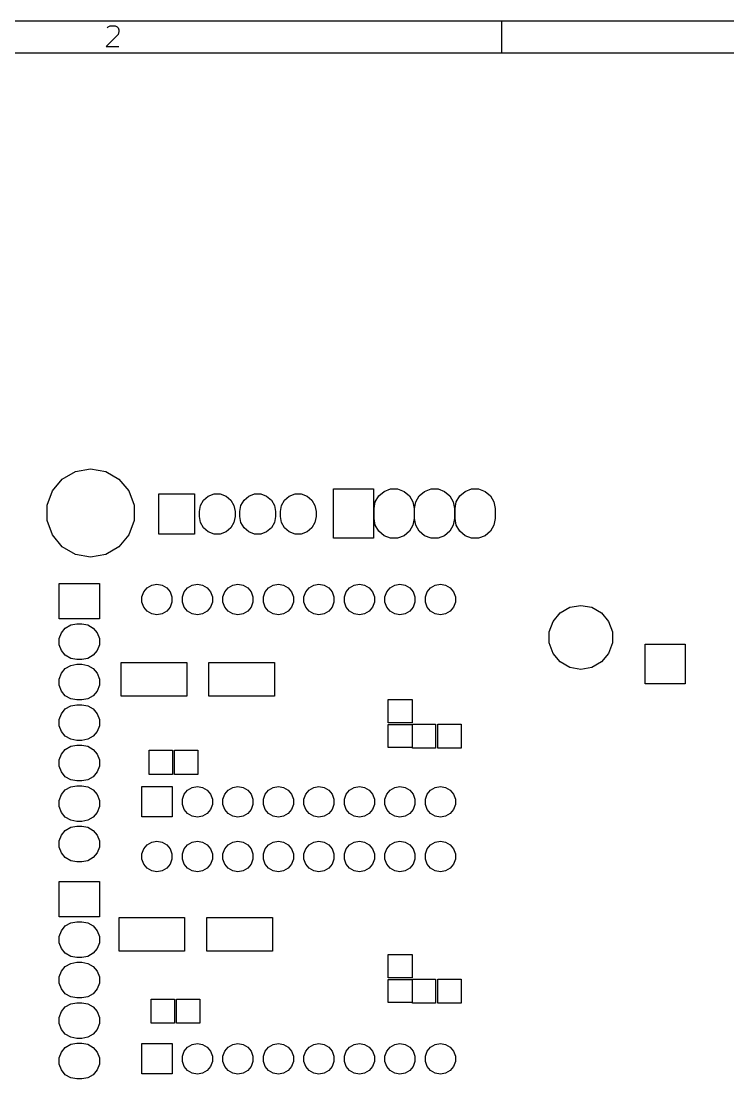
# Model space of a CAD drawing. Extents: x 10 to 287, y -200 to -10.
# Drawn here: x 79.9 to 124.2, y -76.4 to -10 of the extents above; entities that cross this region are included whole.
import ezdxf

# ---------------------------------------------------------------- set-up
doc = ezdxf.new("R2010")
doc.units = 0
doc.header["$MEASUREMENT"] = 0
doc.layers.add('BLACK', color=7, linetype='CONTINUOUS')

msp = doc.modelspace()

# ---------------------------------------------------------------- linework, layer by layer
at = {"layer": 'Black'}
for p, q in [((287.002, -10), (10, -10)), ((85.2476, -10.4119), (85.3095, -10.35)), ((85.3095, -10.35), (85.4333, -10.2881)), ((85.4333, -10.2881), (85.7429, -10.2881)), ((85.7429, -10.2881), (85.8667, -10.35)), ((85.8667, -10.35), (85.9286, -10.4119)), ((85.9286, -10.4119), (85.9905, -10.5357)), ((85.9905, -10.5357), (85.9905, -10.6595)), ((110, -12), (110, -10)), ((85.9286, -10.8452), (85.1857, -11.5881)), ((85.9905, -10.6595), (85.9286, -10.8452)), ((85.1857, -11.5881), (85.9905, -11.5881)), ((285.002, -12), (12, -12)), ((82.4338, -38.7453), (83.2654, -38.2651)), ((83.2654, -38.2651), (84.2112, -38.0984)), ((84.2112, -38.0984), (85.1569, -38.2651)), ((85.1569, -38.2651), (85.9886, -38.7453)), ((81.8165, -39.4809), (82.4338, -38.7453)), ((85.9886, -38.7453), (86.6059, -39.4809)), ((81.488, -40.3834), (81.8165, -39.4809)), ((86.6059, -39.4809), (86.9343, -40.3834)), ((88.4924, -42.2), (88.4924, -39.66)), ((88.4924, -39.66), (90.7276, -39.66)), ((90.7276, -39.66), (90.7276, -42.2)), ((91.2939, -40.0544), (91.5912, -39.8049)), ((91.5912, -39.8049), (91.9559, -39.6721)), ((91.9559, -39.6721), (92.3441, -39.6721)), ((92.3441, -39.6721), (92.7088, -39.8049)), ((92.7088, -39.8049), (93.0061, -40.0544)), ((93.8339, -40.0544), (94.1312, -39.8049)), ((94.1312, -39.8049), (94.4959, -39.6721)), ((94.4959, -39.6721), (94.8841, -39.6721)), ((94.8841, -39.6721), (95.2488, -39.8049)), ((95.2488, -39.8049), (95.5461, -40.0544)), ((96.3739, -40.0544), (96.6712, -39.8049)), ((96.6712, -39.8049), (97.0359, -39.6721)), ((97.0359, -39.6721), (97.4241, -39.6721)), ((97.4241, -39.6721), (97.7888, -39.8049)), ((97.7888, -39.8049), (98.0861, -40.0544)), ((99.446, -42.454), (99.446, -39.346)), ((99.446, -39.346), (101.954, -39.346)), ((101.954, -39.346), (101.954, -42.454)), ((102.062, -40.1652), (102.279, -39.788)), ((102.279, -39.788), (102.613, -39.5081)), ((102.613, -39.5081), (103.022, -39.3591)), ((103.022, -39.3591), (103.458, -39.3591)), ((103.458, -39.3591), (103.867, -39.5081)), ((103.867, -39.5081), (104.201, -39.788)), ((104.201, -39.788), (104.418, -40.1652)), ((104.602, -40.1652), (104.819, -39.788)), ((104.819, -39.788), (105.153, -39.5081)), ((105.153, -39.5081), (105.562, -39.3591)), ((105.562, -39.3591), (105.998, -39.3591)), ((105.998, -39.3591), (106.407, -39.5081)), ((106.407, -39.5081), (106.741, -39.788)), ((106.741, -39.788), (106.958, -40.1652)), ((107.142, -40.1652), (107.359, -39.788)), ((107.359, -39.788), (107.693, -39.5081)), ((107.693, -39.5081), (108.102, -39.3591)), ((108.102, -39.3591), (108.538, -39.3591)), ((108.538, -39.3591), (108.947, -39.5081)), ((108.947, -39.5081), (109.281, -39.788)), ((109.281, -39.788), (109.498, -40.1652)), ((81.488, -41.3437), (81.488, -40.3834)), ((86.9343, -40.3834), (86.9343, -41.3437)), ((91.0324, -40.7727), (91.0998, -40.3905)), ((91.0998, -40.3905), (91.2939, -40.0544)), ((93.0061, -40.0544), (93.2002, -40.3905)), ((93.2002, -40.3905), (93.2676, -40.7727)), ((93.5724, -40.7727), (93.6398, -40.3905)), ((93.6398, -40.3905), (93.8339, -40.0544)), ((95.5461, -40.0544), (95.7402, -40.3905)), ((95.7402, -40.3905), (95.8076, -40.7727)), ((96.1124, -40.7727), (96.1798, -40.3905)), ((96.1798, -40.3905), (96.3739, -40.0544)), ((98.0861, -40.0544), (98.2802, -40.3905)), ((98.2802, -40.3905), (98.3476, -40.7727)), ((101.986, -40.5941), (102.062, -40.1652)), ((104.418, -40.1652), (104.494, -40.5941)), ((104.526, -40.5941), (104.602, -40.1652)), ((106.958, -40.1652), (107.034, -40.5941)), ((107.066, -40.5941), (107.142, -40.1652)), ((109.498, -40.1652), (109.574, -40.5941)), ((91.0324, -41.0873), (91.0324, -40.7727)), ((91.0998, -41.4695), (91.0324, -41.0873)), ((93.2676, -41.0873), (93.2002, -41.4695)), ((93.2676, -40.7727), (93.2676, -41.0873)), ((93.5724, -41.0873), (93.5724, -40.7727)), ((93.6398, -41.4695), (93.5724, -41.0873)), ((95.8076, -41.0873), (95.7402, -41.4695)), ((95.8076, -40.7727), (95.8076, -41.0873)), ((96.1124, -41.0873), (96.1124, -40.7727)), ((96.1798, -41.4695), (96.1124, -41.0873)), ((98.3476, -41.0873), (98.2802, -41.4695)), ((98.3476, -40.7727), (98.3476, -41.0873)), ((101.986, -41.2059), (101.986, -40.5941)), ((104.494, -40.5941), (104.494, -41.2059)), ((104.526, -41.2059), (104.526, -40.5941)), ((107.034, -40.5941), (107.034, -41.2059)), ((107.066, -41.2059), (107.066, -40.5941)), ((109.574, -40.5941), (109.574, -41.2059)), ((81.8165, -42.2461), (81.488, -41.3437)), ((86.9343, -41.3437), (86.6059, -42.2461)), ((91.2939, -41.8056), (91.0998, -41.4695)), ((91.5912, -42.0551), (91.2939, -41.8056)), ((93.0061, -41.8056), (92.7088, -42.0551)), ((93.2002, -41.4695), (93.0061, -41.8056)), ((93.8339, -41.8056), (93.6398, -41.4695)), ((94.1312, -42.0551), (93.8339, -41.8056)), ((95.5461, -41.8056), (95.2488, -42.0551)), ((95.7402, -41.4695), (95.5461, -41.8056)), ((96.3739, -41.8056), (96.1798, -41.4695)), ((96.6712, -42.0551), (96.3739, -41.8056)), ((98.0861, -41.8056), (97.7888, -42.0551)), ((98.2802, -41.4695), (98.0861, -41.8056)), ((102.062, -41.6348), (101.986, -41.2059)), ((102.279, -42.012), (102.062, -41.6348)), ((104.418, -41.6348), (104.201, -42.012)), ((104.494, -41.2059), (104.418, -41.6348)), ((104.602, -41.6348), (104.526, -41.2059)), ((104.819, -42.012), (104.602, -41.6348)), ((106.958, -41.6348), (106.741, -42.012)), ((107.034, -41.2059), (106.958, -41.6348)), ((107.142, -41.6348), (107.066, -41.2059)), ((107.359, -42.012), (107.142, -41.6348)), ((109.498, -41.6348), (109.281, -42.012)), ((109.574, -41.2059), (109.498, -41.6348)), ((82.4338, -42.9817), (81.8165, -42.2461)), ((86.6059, -42.2461), (85.9886, -42.9817)), ((90.7276, -42.2), (88.4924, -42.2)), ((91.9559, -42.1879), (91.5912, -42.0551)), ((92.3441, -42.1879), (91.9559, -42.1879)), ((92.7088, -42.0551), (92.3441, -42.1879)), ((94.4959, -42.1879), (94.1312, -42.0551)), ((94.8841, -42.1879), (94.4959, -42.1879)), ((95.2488, -42.0551), (94.8841, -42.1879)), ((97.0359, -42.1879), (96.6712, -42.0551)), ((97.4241, -42.1879), (97.0359, -42.1879)), ((97.7888, -42.0551), (97.4241, -42.1879)), ((101.954, -42.454), (99.446, -42.454)), ((102.613, -42.2919), (102.279, -42.012)), ((103.022, -42.4409), (102.613, -42.2919)), ((103.458, -42.4409), (103.022, -42.4409)), ((103.867, -42.2919), (103.458, -42.4409)), ((104.201, -42.012), (103.867, -42.2919)), ((105.153, -42.2919), (104.819, -42.012)), ((105.562, -42.4409), (105.153, -42.2919)), ((105.998, -42.4409), (105.562, -42.4409)), ((106.407, -42.2919), (105.998, -42.4409)), ((106.741, -42.012), (106.407, -42.2919)), ((107.693, -42.2919), (107.359, -42.012)), ((108.102, -42.4409), (107.693, -42.2919)), ((108.538, -42.4409), (108.102, -42.4409)), ((108.947, -42.2919), (108.538, -42.4409)), ((109.281, -42.012), (108.947, -42.2919)), ((83.2654, -43.4619), (82.4338, -42.9817)), ((85.9886, -42.9817), (85.1569, -43.4619)), ((84.2112, -43.6287), (83.2654, -43.4619)), ((85.1569, -43.4619), (84.2112, -43.6287)), ((82.23, -47.5176), (82.23, -45.2824)), ((82.23, -45.2824), (84.77, -45.2824)), ((84.77, -45.2824), (84.77, -47.5176)), ((87.5386, -45.8134), (87.752, -45.5591)), ((87.752, -45.5591), (88.0396, -45.393)), ((88.0396, -45.393), (88.3666, -45.3354)), ((88.3666, -45.3354), (88.6936, -45.393)), ((88.6936, -45.393), (88.9812, -45.5591)), ((88.9812, -45.5591), (89.1946, -45.8134)), ((90.0786, -45.8134), (90.292, -45.5591)), ((90.292, -45.5591), (90.5796, -45.393)), ((90.5796, -45.393), (90.9066, -45.3354)), ((90.9066, -45.3354), (91.2336, -45.393)), ((91.2336, -45.393), (91.5212, -45.5591)), ((91.5212, -45.5591), (91.7346, -45.8134)), ((92.6186, -45.8134), (92.832, -45.5591)), ((92.832, -45.5591), (93.1196, -45.393)), ((93.1196, -45.393), (93.4466, -45.3354)), ((93.4466, -45.3354), (93.7736, -45.393)), ((93.7736, -45.393), (94.0612, -45.5591)), ((94.0612, -45.5591), (94.2746, -45.8134)), ((95.1586, -45.8134), (95.372, -45.5591)), ((95.372, -45.5591), (95.6596, -45.393)), ((95.6596, -45.393), (95.9866, -45.3354)), ((95.9866, -45.3354), (96.3136, -45.393)), ((96.3136, -45.393), (96.6012, -45.5591)), ((96.6012, -45.5591), (96.8146, -45.8134)), ((97.6986, -45.8134), (97.912, -45.5591)), ((97.912, -45.5591), (98.1996, -45.393)), ((98.1996, -45.393), (98.5266, -45.3354)), ((98.5266, -45.3354), (98.8536, -45.393)), ((98.8536, -45.393), (99.1412, -45.5591)), ((99.1412, -45.5591), (99.3546, -45.8134)), ((100.239, -45.8134), (100.452, -45.5591)), ((100.452, -45.5591), (100.74, -45.393)), ((100.74, -45.393), (101.067, -45.3354)), ((101.067, -45.3354), (101.394, -45.393)), ((101.394, -45.393), (101.681, -45.5591)), ((101.681, -45.5591), (101.895, -45.8134)), ((102.779, -45.8134), (102.992, -45.5591)), ((102.992, -45.5591), (103.28, -45.393)), ((103.28, -45.393), (103.607, -45.3354)), ((103.607, -45.3354), (103.934, -45.393)), ((103.934, -45.393), (104.221, -45.5591)), ((104.221, -45.5591), (104.435, -45.8134)), ((105.319, -45.8134), (105.532, -45.5591)), ((105.532, -45.5591), (105.82, -45.393)), ((105.82, -45.393), (106.147, -45.3354)), ((106.147, -45.3354), (106.474, -45.393)), ((106.474, -45.393), (106.761, -45.5591)), ((106.761, -45.5591), (106.975, -45.8134)), ((87.425, -46.1255), (87.5386, -45.8134)), ((87.425, -46.4575), (87.425, -46.1255)), ((87.5386, -46.7696), (87.425, -46.4575)), ((89.1946, -45.8134), (89.3082, -46.1255)), ((89.3082, -46.4575), (89.1946, -46.7696)), ((89.3082, -46.1255), (89.3082, -46.4575)), ((89.965, -46.1255), (90.0786, -45.8134)), ((89.965, -46.4575), (89.965, -46.1255)), ((90.0786, -46.7696), (89.965, -46.4575)), ((91.7346, -45.8134), (91.8482, -46.1255)), ((91.8482, -46.4575), (91.7346, -46.7696)), ((91.8482, -46.1255), (91.8482, -46.4575)), ((92.505, -46.1255), (92.6186, -45.8134)), ((92.505, -46.4575), (92.505, -46.1255)), ((92.6186, -46.7696), (92.505, -46.4575)), ((94.2746, -45.8134), (94.3882, -46.1255)), ((94.3882, -46.4575), (94.2746, -46.7696)), ((94.3882, -46.1255), (94.3882, -46.4575)), ((95.045, -46.1255), (95.1586, -45.8134)), ((95.045, -46.4575), (95.045, -46.1255)), ((95.1586, -46.7696), (95.045, -46.4575)), ((96.8146, -45.8134), (96.9282, -46.1255)), ((96.9282, -46.4575), (96.8146, -46.7696)), ((96.9282, -46.1255), (96.9282, -46.4575)), ((97.585, -46.1255), (97.6986, -45.8134)), ((97.585, -46.4575), (97.585, -46.1255)), ((97.6986, -46.7696), (97.585, -46.4575)), ((99.3546, -45.8134), (99.4682, -46.1255)), ((99.4682, -46.4575), (99.3546, -46.7696)), ((99.4682, -46.1255), (99.4682, -46.4575)), ((100.125, -46.1255), (100.239, -45.8134)), ((100.125, -46.4575), (100.125, -46.1255)), ((100.239, -46.7696), (100.125, -46.4575)), ((101.895, -45.8134), (102.008, -46.1255)), ((102.008, -46.4575), (101.895, -46.7696)), ((102.008, -46.1255), (102.008, -46.4575)), ((102.665, -46.1255), (102.779, -45.8134)), ((102.665, -46.4575), (102.665, -46.1255)), ((102.779, -46.7696), (102.665, -46.4575)), ((104.435, -45.8134), (104.548, -46.1255)), ((104.548, -46.4575), (104.435, -46.7696)), ((104.548, -46.1255), (104.548, -46.4575)), ((105.205, -46.1255), (105.319, -45.8134)), ((105.205, -46.4575), (105.205, -46.1255)), ((105.319, -46.7696), (105.205, -46.4575)), ((106.975, -45.8134), (107.088, -46.1255)), ((107.088, -46.4575), (106.975, -46.7696)), ((107.088, -46.1255), (107.088, -46.4575)), ((87.752, -47.0239), (87.5386, -46.7696)), ((88.0396, -47.19), (87.752, -47.0239)), ((88.9812, -47.0239), (88.6936, -47.19)), ((89.1946, -46.7696), (88.9812, -47.0239)), ((90.292, -47.0239), (90.0786, -46.7696)), ((90.5796, -47.19), (90.292, -47.0239)), ((91.5212, -47.0239), (91.2336, -47.19)), ((91.7346, -46.7696), (91.5212, -47.0239)), ((92.832, -47.0239), (92.6186, -46.7696)), ((93.1196, -47.19), (92.832, -47.0239)), ((94.0612, -47.0239), (93.7736, -47.19)), ((94.2746, -46.7696), (94.0612, -47.0239)), ((95.372, -47.0239), (95.1586, -46.7696)), ((95.6596, -47.19), (95.372, -47.0239)), ((96.6012, -47.0239), (96.3136, -47.19)), ((96.8146, -46.7696), (96.6012, -47.0239)), ((97.912, -47.0239), (97.6986, -46.7696)), ((98.1996, -47.19), (97.912, -47.0239)), ((99.1412, -47.0239), (98.8536, -47.19)), ((99.3546, -46.7696), (99.1412, -47.0239)), ((100.452, -47.0239), (100.239, -46.7696)), ((100.74, -47.19), (100.452, -47.0239)), ((101.681, -47.0239), (101.394, -47.19)), ((101.895, -46.7696), (101.681, -47.0239)), ((102.992, -47.0239), (102.779, -46.7696)), ((103.28, -47.19), (102.992, -47.0239)), ((104.221, -47.0239), (103.934, -47.19)), ((104.435, -46.7696), (104.221, -47.0239)), ((105.532, -47.0239), (105.319, -46.7696)), ((105.82, -47.19), (105.532, -47.0239)), ((106.761, -47.0239), (106.474, -47.19)), ((106.975, -46.7696), (106.761, -47.0239)), ((113.663, -47.1324), (114.267, -46.7835)), ((114.267, -46.7835), (114.954, -46.6623)), ((114.954, -46.6623), (115.642, -46.7835)), ((115.642, -46.7835), (116.246, -47.1324)), ((84.77, -47.5176), (82.23, -47.5176)), ((88.3666, -47.2476), (88.0396, -47.19)), ((88.6936, -47.19), (88.3666, -47.2476)), ((90.9066, -47.2476), (90.5796, -47.19)), ((91.2336, -47.19), (90.9066, -47.2476)), ((93.4466, -47.2476), (93.1196, -47.19)), ((93.7736, -47.19), (93.4466, -47.2476)), ((95.9866, -47.2476), (95.6596, -47.19)), ((96.3136, -47.19), (95.9866, -47.2476)), ((98.5266, -47.2476), (98.1996, -47.19)), ((98.8536, -47.19), (98.5266, -47.2476)), ((101.067, -47.2476), (100.74, -47.19)), ((101.394, -47.19), (101.067, -47.2476)), ((103.607, -47.2476), (103.28, -47.19)), ((103.934, -47.19), (103.607, -47.2476)), ((106.147, -47.2476), (105.82, -47.19)), ((106.474, -47.19), (106.147, -47.2476)), ((112.976, -48.3226), (113.215, -47.6669)), ((113.215, -47.6669), (113.663, -47.1324)), ((116.246, -47.1324), (116.694, -47.6669)), ((116.694, -47.6669), (116.933, -48.3226)), ((82.2421, -48.7459), (82.3749, -48.3812)), ((82.3749, -48.3812), (82.6244, -48.0839)), ((82.6244, -48.0839), (82.9605, -47.8898)), ((82.9605, -47.8898), (83.3427, -47.8224)), ((83.3427, -47.8224), (83.6573, -47.8224)), ((83.6573, -47.8224), (84.0395, -47.8898)), ((84.0395, -47.8898), (84.3756, -48.0839)), ((84.3756, -48.0839), (84.6251, -48.3812)), ((84.6251, -48.3812), (84.7579, -48.7459)), ((112.976, -49.0204), (112.976, -48.3226)), ((116.933, -48.3226), (116.933, -49.0204)), ((82.2421, -49.1341), (82.2421, -48.7459)), ((84.7579, -48.7459), (84.7579, -49.1341)), ((113.215, -49.6761), (112.976, -49.0204)), ((116.933, -49.0204), (116.694, -49.6761)), ((118.99, -51.5963), (118.99, -49.0893)), ((118.99, -49.0893), (121.497, -49.0893)), ((121.497, -49.0893), (121.497, -51.5963)), ((82.3749, -49.4988), (82.2421, -49.1341)), ((82.6244, -49.7961), (82.3749, -49.4988)), ((84.6251, -49.4988), (84.3756, -49.7961)), ((84.7579, -49.1341), (84.6251, -49.4988)), ((113.663, -50.2106), (113.215, -49.6761)), ((116.694, -49.6761), (116.246, -50.2106)), ((82.9605, -49.9902), (82.6244, -49.7961)), ((82.6244, -50.6239), (82.9605, -50.4298)), ((83.3427, -50.0576), (82.9605, -49.9902)), ((82.9605, -50.4298), (83.3427, -50.3624)), ((83.6573, -50.0576), (83.3427, -50.0576)), ((83.3427, -50.3624), (83.6573, -50.3624)), ((84.0395, -49.9902), (83.6573, -50.0576)), ((83.6573, -50.3624), (84.0395, -50.4298)), ((84.3756, -49.7961), (84.0395, -49.9902)), ((84.0395, -50.4298), (84.3756, -50.6239)), ((86.1276, -52.3621), (86.1276, -50.2539)), ((86.1276, -50.2539), (90.2348, -50.2539)), ((90.2348, -50.2539), (90.2348, -52.3621)), ((91.6292, -52.3621), (91.6292, -50.2539)), ((91.6292, -50.2539), (95.7364, -50.2539)), ((95.7364, -50.2539), (95.7364, -52.3621)), ((114.267, -50.5595), (113.663, -50.2106)), ((116.246, -50.2106), (115.642, -50.5595)), ((82.2421, -51.2859), (82.3749, -50.9212)), ((82.3749, -50.9212), (82.6244, -50.6239)), ((84.3756, -50.6239), (84.6251, -50.9212)), ((84.6251, -50.9212), (84.7579, -51.2859)), ((114.954, -50.6807), (114.267, -50.5595)), ((115.642, -50.5595), (114.954, -50.6807)), ((82.2421, -51.6741), (82.2421, -51.2859)), ((82.3749, -52.0388), (82.2421, -51.6741)), ((84.7579, -51.6741), (84.6251, -52.0388)), ((84.7579, -51.2859), (84.7579, -51.6741)), ((121.497, -51.5963), (118.99, -51.5963)), ((82.6244, -52.3361), (82.3749, -52.0388)), ((82.9605, -52.5302), (82.6244, -52.3361)), ((84.3756, -52.3361), (84.0395, -52.5302)), ((84.6251, -52.0388), (84.3756, -52.3361)), ((90.2348, -52.3621), (86.1276, -52.3621)), ((95.7364, -52.3621), (91.6292, -52.3621)), ((82.6244, -53.1639), (82.9605, -52.9698)), ((83.3427, -52.5976), (82.9605, -52.5302)), ((82.9605, -52.9698), (83.3427, -52.9024)), ((83.6573, -52.5976), (83.3427, -52.5976)), ((83.3427, -52.9024), (83.6573, -52.9024)), ((84.0395, -52.5302), (83.6573, -52.5976)), ((83.6573, -52.9024), (84.0395, -52.9698)), ((84.0395, -52.9698), (84.3756, -53.1639)), ((102.878, -54.0309), (102.878, -52.5729)), ((102.878, -52.5729), (104.386, -52.5729)), ((104.386, -52.5729), (104.386, -54.0309)), ((82.2421, -53.8259), (82.3749, -53.4612)), ((82.3749, -53.4612), (82.6244, -53.1639)), ((84.3756, -53.1639), (84.6251, -53.4612)), ((84.6251, -53.4612), (84.7579, -53.8259)), ((82.2421, -54.2141), (82.2421, -53.8259)), ((82.3749, -54.5788), (82.2421, -54.2141)), ((84.7579, -54.2141), (84.6251, -54.5788)), ((84.7579, -53.8259), (84.7579, -54.2141)), ((104.386, -54.0309), (102.878, -54.0309)), ((102.878, -55.593), (102.878, -54.135)), ((102.878, -54.135), (104.386, -54.135)), ((104.386, -54.135), (104.386, -55.593)), ((104.389, -55.6184), (104.389, -54.1096)), ((104.389, -54.1096), (105.847, -54.1096)), ((105.847, -54.1096), (105.847, -55.6184)), ((105.989, -55.6184), (105.989, -54.1096)), ((105.989, -54.1096), (107.447, -54.1096)), ((107.447, -54.1096), (107.447, -55.6184)), ((82.6244, -54.8761), (82.3749, -54.5788)), ((82.9605, -55.0702), (82.6244, -54.8761)), ((83.3427, -55.1376), (82.9605, -55.0702)), ((84.0395, -55.0702), (83.6573, -55.1376)), ((84.3756, -54.8761), (84.0395, -55.0702)), ((84.6251, -54.5788), (84.3756, -54.8761)), ((82.3749, -56.0012), (82.6244, -55.7039)), ((82.6244, -55.7039), (82.9605, -55.5098)), ((82.9605, -55.5098), (83.3427, -55.4424)), ((83.6573, -55.1376), (83.3427, -55.1376)), ((83.3427, -55.4424), (83.6573, -55.4424)), ((83.6573, -55.4424), (84.0395, -55.5098)), ((84.0395, -55.5098), (84.3756, -55.7039)), ((84.3756, -55.7039), (84.6251, -56.0012)), ((104.386, -55.593), (102.878, -55.593)), ((105.847, -55.6184), (104.389, -55.6184)), ((107.447, -55.6184), (105.989, -55.6184)), ((82.2421, -56.3659), (82.3749, -56.0012)), ((82.2421, -56.7541), (82.2421, -56.3659)), ((84.6251, -56.0012), (84.7579, -56.3659)), ((84.7579, -56.3659), (84.7579, -56.7541)), ((87.8789, -57.2694), (87.8789, -55.7606)), ((87.8789, -55.7606), (89.3369, -55.7606)), ((89.3369, -55.7606), (89.3369, -57.2694)), ((89.4791, -57.2694), (89.4791, -55.7606)), ((89.4791, -55.7606), (90.9371, -55.7606)), ((90.9371, -55.7606), (90.9371, -57.2694)), ((82.3749, -57.1188), (82.2421, -56.7541)), ((84.7579, -56.7541), (84.6251, -57.1188)), ((82.6244, -57.4161), (82.3749, -57.1188)), ((82.9605, -57.6102), (82.6244, -57.4161)), ((83.3427, -57.6776), (82.9605, -57.6102)), ((83.6573, -57.6776), (83.3427, -57.6776)), ((84.0395, -57.6102), (83.6573, -57.6776)), ((84.3756, -57.4161), (84.0395, -57.6102)), ((84.6251, -57.1188), (84.3756, -57.4161)), ((89.3369, -57.2694), (87.8789, -57.2694)), ((90.9371, -57.2694), (89.4791, -57.2694)), ((82.3749, -58.5412), (82.6244, -58.2439)), ((82.6244, -58.2439), (82.9605, -58.0498)), ((82.9605, -58.0498), (83.3427, -57.9824)), ((83.3427, -57.9824), (83.6573, -57.9824)), ((83.6573, -57.9824), (84.0395, -58.0498)), ((84.0395, -58.0498), (84.3756, -58.2439)), ((84.3756, -58.2439), (84.6251, -58.5412)), ((87.4141, -59.944), (87.4141, -58.039)), ((87.4141, -58.039), (89.3191, -58.039)), ((89.3191, -58.039), (89.3191, -59.944)), ((90.0786, -58.5134), (90.292, -58.2591)), ((90.292, -58.2591), (90.5796, -58.093)), ((90.5796, -58.093), (90.9066, -58.0354)), ((90.9066, -58.0354), (91.2336, -58.093)), ((91.2336, -58.093), (91.5212, -58.2591)), ((91.5212, -58.2591), (91.7346, -58.5134)), ((92.6186, -58.5134), (92.832, -58.2591)), ((92.832, -58.2591), (93.1196, -58.093)), ((93.1196, -58.093), (93.4466, -58.0354)), ((93.4466, -58.0354), (93.7736, -58.093)), ((93.7736, -58.093), (94.0612, -58.2591)), ((94.0612, -58.2591), (94.2746, -58.5134)), ((95.1586, -58.5134), (95.372, -58.2591)), ((95.372, -58.2591), (95.6596, -58.093)), ((95.6596, -58.093), (95.9866, -58.0354)), ((95.9866, -58.0354), (96.3136, -58.093)), ((96.3136, -58.093), (96.6012, -58.2591)), ((96.6012, -58.2591), (96.8146, -58.5134)), ((97.6986, -58.5134), (97.912, -58.2591)), ((97.912, -58.2591), (98.1996, -58.093)), ((98.1996, -58.093), (98.5266, -58.0354)), ((98.5266, -58.0354), (98.8536, -58.093)), ((98.8536, -58.093), (99.1412, -58.2591)), ((99.1412, -58.2591), (99.3546, -58.5134)), ((100.239, -58.5134), (100.452, -58.2591)), ((100.452, -58.2591), (100.74, -58.093)), ((100.74, -58.093), (101.067, -58.0354)), ((101.067, -58.0354), (101.394, -58.093)), ((101.394, -58.093), (101.681, -58.2591)), ((101.681, -58.2591), (101.895, -58.5134)), ((102.779, -58.5134), (102.992, -58.2591)), ((102.992, -58.2591), (103.28, -58.093)), ((103.28, -58.093), (103.607, -58.0354)), ((103.607, -58.0354), (103.934, -58.093)), ((103.934, -58.093), (104.221, -58.2591)), ((104.221, -58.2591), (104.435, -58.5134)), ((105.319, -58.5134), (105.532, -58.2591)), ((105.532, -58.2591), (105.82, -58.093)), ((105.82, -58.093), (106.147, -58.0354)), ((106.147, -58.0354), (106.474, -58.093)), ((106.474, -58.093), (106.761, -58.2591)), ((106.761, -58.2591), (106.975, -58.5134)), ((82.2421, -58.9059), (82.3749, -58.5412)), ((82.2421, -59.2941), (82.2421, -58.9059)), ((84.6251, -58.5412), (84.7579, -58.9059)), ((84.7579, -58.9059), (84.7579, -59.2941)), ((89.965, -58.8255), (90.0786, -58.5134)), ((89.965, -59.1575), (89.965, -58.8255)), ((91.7346, -58.5134), (91.8482, -58.8255)), ((91.8482, -58.8255), (91.8482, -59.1575)), ((92.505, -58.8255), (92.6186, -58.5134)), ((92.505, -59.1575), (92.505, -58.8255)), ((94.2746, -58.5134), (94.3882, -58.8255)), ((94.3882, -58.8255), (94.3882, -59.1575)), ((95.045, -58.8255), (95.1586, -58.5134)), ((95.045, -59.1575), (95.045, -58.8255)), ((96.8146, -58.5134), (96.9282, -58.8255)), ((96.9282, -58.8255), (96.9282, -59.1575)), ((97.585, -58.8255), (97.6986, -58.5134)), ((97.585, -59.1575), (97.585, -58.8255)), ((99.3546, -58.5134), (99.4682, -58.8255)), ((99.4682, -58.8255), (99.4682, -59.1575)), ((100.125, -58.8255), (100.239, -58.5134)), ((100.125, -59.1575), (100.125, -58.8255)), ((101.895, -58.5134), (102.008, -58.8255)), ((102.008, -58.8255), (102.008, -59.1575)), ((102.665, -58.8255), (102.779, -58.5134)), ((102.665, -59.1575), (102.665, -58.8255)), ((104.435, -58.5134), (104.548, -58.8255)), ((104.548, -58.8255), (104.548, -59.1575)), ((105.205, -58.8255), (105.319, -58.5134)), ((105.205, -59.1575), (105.205, -58.8255)), ((106.975, -58.5134), (107.088, -58.8255)), ((107.088, -58.8255), (107.088, -59.1575)), ((82.3749, -59.6588), (82.2421, -59.2941)), ((82.6244, -59.9561), (82.3749, -59.6588)), ((84.6251, -59.6588), (84.3756, -59.9561)), ((84.7579, -59.2941), (84.6251, -59.6588)), ((90.0786, -59.4696), (89.965, -59.1575)), ((90.292, -59.7239), (90.0786, -59.4696)), ((90.5796, -59.89), (90.292, -59.7239)), ((91.5212, -59.7239), (91.2336, -59.89)), ((91.7346, -59.4696), (91.5212, -59.7239)), ((91.8482, -59.1575), (91.7346, -59.4696)), ((92.6186, -59.4696), (92.505, -59.1575)), ((92.832, -59.7239), (92.6186, -59.4696)), ((93.1196, -59.89), (92.832, -59.7239)), ((94.0612, -59.7239), (93.7736, -59.89)), ((94.2746, -59.4696), (94.0612, -59.7239)), ((94.3882, -59.1575), (94.2746, -59.4696)), ((95.1586, -59.4696), (95.045, -59.1575)), ((95.372, -59.7239), (95.1586, -59.4696)), ((95.6596, -59.89), (95.372, -59.7239)), ((96.6012, -59.7239), (96.3136, -59.89)), ((96.8146, -59.4696), (96.6012, -59.7239)), ((96.9282, -59.1575), (96.8146, -59.4696)), ((97.6986, -59.4696), (97.585, -59.1575)), ((97.912, -59.7239), (97.6986, -59.4696)), ((98.1996, -59.89), (97.912, -59.7239)), ((99.1412, -59.7239), (98.8536, -59.89)), ((99.3546, -59.4696), (99.1412, -59.7239)), ((99.4682, -59.1575), (99.3546, -59.4696)), ((100.239, -59.4696), (100.125, -59.1575)), ((100.452, -59.7239), (100.239, -59.4696)), ((100.74, -59.89), (100.452, -59.7239)), ((101.681, -59.7239), (101.394, -59.89)), ((101.895, -59.4696), (101.681, -59.7239)), ((102.008, -59.1575), (101.895, -59.4696)), ((102.779, -59.4696), (102.665, -59.1575)), ((102.992, -59.7239), (102.779, -59.4696)), ((103.28, -59.89), (102.992, -59.7239)), ((104.221, -59.7239), (103.934, -59.89)), ((104.435, -59.4696), (104.221, -59.7239)), ((104.548, -59.1575), (104.435, -59.4696)), ((105.319, -59.4696), (105.205, -59.1575)), ((105.532, -59.7239), (105.319, -59.4696)), ((105.82, -59.89), (105.532, -59.7239)), ((106.761, -59.7239), (106.474, -59.89)), ((106.975, -59.4696), (106.761, -59.7239)), ((107.088, -59.1575), (106.975, -59.4696)), ((82.9605, -60.1502), (82.6244, -59.9561)), ((83.3427, -60.2176), (82.9605, -60.1502)), ((83.6573, -60.2176), (83.3427, -60.2176)), ((84.0395, -60.1502), (83.6573, -60.2176)), ((84.3756, -59.9561), (84.0395, -60.1502)), ((89.3191, -59.944), (87.4141, -59.944)), ((90.9066, -59.9476), (90.5796, -59.89)), ((91.2336, -59.89), (90.9066, -59.9476)), ((93.4466, -59.9476), (93.1196, -59.89)), ((93.7736, -59.89), (93.4466, -59.9476)), ((95.9866, -59.9476), (95.6596, -59.89)), ((96.3136, -59.89), (95.9866, -59.9476)), ((98.5266, -59.9476), (98.1996, -59.89)), ((98.8536, -59.89), (98.5266, -59.9476)), ((101.067, -59.9476), (100.74, -59.89)), ((101.394, -59.89), (101.067, -59.9476)), ((103.607, -59.9476), (103.28, -59.89)), ((103.934, -59.89), (103.607, -59.9476)), ((106.147, -59.9476), (105.82, -59.89)), ((106.474, -59.89), (106.147, -59.9476)), ((82.3749, -61.0812), (82.6244, -60.7839)), ((82.6244, -60.7839), (82.9605, -60.5898)), ((82.9605, -60.5898), (83.3427, -60.5224)), ((83.3427, -60.5224), (83.6573, -60.5224)), ((83.6573, -60.5224), (84.0395, -60.5898)), ((84.0395, -60.5898), (84.3756, -60.7839)), ((84.3756, -60.7839), (84.6251, -61.0812)), ((82.2421, -61.4459), (82.3749, -61.0812)), ((82.2421, -61.8341), (82.2421, -61.4459)), ((84.6251, -61.0812), (84.7579, -61.4459)), ((84.7579, -61.4459), (84.7579, -61.8341)), ((87.5386, -61.9424), (87.752, -61.6881)), ((87.752, -61.6881), (88.0396, -61.522)), ((88.0396, -61.522), (88.3666, -61.4644)), ((88.3666, -61.4644), (88.6936, -61.522)), ((88.6936, -61.522), (88.9812, -61.6881)), ((88.9812, -61.6881), (89.1946, -61.9424)), ((90.0786, -61.9424), (90.292, -61.6881)), ((90.292, -61.6881), (90.5796, -61.522)), ((90.5796, -61.522), (90.9066, -61.4644)), ((90.9066, -61.4644), (91.2336, -61.522)), ((91.2336, -61.522), (91.5212, -61.6881)), ((91.5212, -61.6881), (91.7346, -61.9424)), ((92.6186, -61.9424), (92.832, -61.6881)), ((92.832, -61.6881), (93.1196, -61.522)), ((93.1196, -61.522), (93.4466, -61.4644)), ((93.4466, -61.4644), (93.7736, -61.522)), ((93.7736, -61.522), (94.0612, -61.6881)), ((94.0612, -61.6881), (94.2746, -61.9424)), ((95.1586, -61.9424), (95.372, -61.6881)), ((95.372, -61.6881), (95.6596, -61.522)), ((95.6596, -61.522), (95.9866, -61.4644)), ((95.9866, -61.4644), (96.3136, -61.522)), ((96.3136, -61.522), (96.6012, -61.6881)), ((96.6012, -61.6881), (96.8146, -61.9424)), ((97.6986, -61.9424), (97.912, -61.6881)), ((97.912, -61.6881), (98.1996, -61.522)), ((98.1996, -61.522), (98.5266, -61.4644)), ((98.5266, -61.4644), (98.8536, -61.522)), ((98.8536, -61.522), (99.1412, -61.6881)), ((99.1412, -61.6881), (99.3546, -61.9424)), ((100.239, -61.9424), (100.452, -61.6881)), ((100.452, -61.6881), (100.74, -61.522)), ((100.74, -61.522), (101.067, -61.4644)), ((101.067, -61.4644), (101.394, -61.522)), ((101.394, -61.522), (101.681, -61.6881)), ((101.681, -61.6881), (101.895, -61.9424)), ((102.779, -61.9424), (102.992, -61.6881)), ((102.992, -61.6881), (103.28, -61.522)), ((103.28, -61.522), (103.607, -61.4644)), ((103.607, -61.4644), (103.934, -61.522)), ((103.934, -61.522), (104.221, -61.6881)), ((104.221, -61.6881), (104.435, -61.9424)), ((105.319, -61.9424), (105.532, -61.6881)), ((105.532, -61.6881), (105.82, -61.522)), ((105.82, -61.522), (106.147, -61.4644)), ((106.147, -61.4644), (106.474, -61.522)), ((106.474, -61.522), (106.761, -61.6881)), ((106.761, -61.6881), (106.975, -61.9424)), ((82.3749, -62.1988), (82.2421, -61.8341)), ((82.6244, -62.4961), (82.3749, -62.1988)), ((84.6251, -62.1988), (84.3756, -62.4961)), ((84.7579, -61.8341), (84.6251, -62.1988)), ((87.425, -62.2545), (87.5386, -61.9424)), ((87.425, -62.5865), (87.425, -62.2545)), ((89.1946, -61.9424), (89.3082, -62.2545)), ((89.3082, -62.2545), (89.3082, -62.5865)), ((89.965, -62.2545), (90.0786, -61.9424)), ((89.965, -62.5865), (89.965, -62.2545)), ((91.7346, -61.9424), (91.8482, -62.2545)), ((91.8482, -62.2545), (91.8482, -62.5865)), ((92.505, -62.2545), (92.6186, -61.9424)), ((92.505, -62.5865), (92.505, -62.2545)), ((94.2746, -61.9424), (94.3882, -62.2545)), ((94.3882, -62.2545), (94.3882, -62.5865)), ((95.045, -62.2545), (95.1586, -61.9424)), ((95.045, -62.5865), (95.045, -62.2545)), ((96.8146, -61.9424), (96.9282, -62.2545)), ((96.9282, -62.2545), (96.9282, -62.5865)), ((97.585, -62.2545), (97.6986, -61.9424)), ((97.585, -62.5865), (97.585, -62.2545)), ((99.3546, -61.9424), (99.4682, -62.2545)), ((99.4682, -62.2545), (99.4682, -62.5865)), ((100.125, -62.2545), (100.239, -61.9424)), ((100.125, -62.5865), (100.125, -62.2545)), ((101.895, -61.9424), (102.008, -62.2545)), ((102.008, -62.2545), (102.008, -62.5865)), ((102.665, -62.2545), (102.779, -61.9424)), ((102.665, -62.5865), (102.665, -62.2545)), ((104.435, -61.9424), (104.548, -62.2545)), ((104.548, -62.2545), (104.548, -62.5865)), ((105.205, -62.2545), (105.319, -61.9424)), ((105.205, -62.5865), (105.205, -62.2545)), ((106.975, -61.9424), (107.088, -62.2545)), ((107.088, -62.2545), (107.088, -62.5865)), ((82.9605, -62.6902), (82.6244, -62.4961)), ((83.3427, -62.7576), (82.9605, -62.6902)), ((83.6573, -62.7576), (83.3427, -62.7576)), ((84.0395, -62.6902), (83.6573, -62.7576)), ((84.3756, -62.4961), (84.0395, -62.6902)), ((87.5386, -62.8986), (87.425, -62.5865)), ((87.752, -63.1529), (87.5386, -62.8986)), ((89.1946, -62.8986), (88.9812, -63.1529)), ((89.3082, -62.5865), (89.1946, -62.8986)), ((90.0786, -62.8986), (89.965, -62.5865)), ((90.292, -63.1529), (90.0786, -62.8986)), ((91.7346, -62.8986), (91.5212, -63.1529)), ((91.8482, -62.5865), (91.7346, -62.8986)), ((92.6186, -62.8986), (92.505, -62.5865)), ((92.832, -63.1529), (92.6186, -62.8986)), ((94.2746, -62.8986), (94.0612, -63.1529)), ((94.3882, -62.5865), (94.2746, -62.8986)), ((95.1586, -62.8986), (95.045, -62.5865)), ((95.372, -63.1529), (95.1586, -62.8986)), ((96.8146, -62.8986), (96.6012, -63.1529)), ((96.9282, -62.5865), (96.8146, -62.8986)), ((97.6986, -62.8986), (97.585, -62.5865)), ((97.912, -63.1529), (97.6986, -62.8986)), ((99.3546, -62.8986), (99.1412, -63.1529)), ((99.4682, -62.5865), (99.3546, -62.8986)), ((100.239, -62.8986), (100.125, -62.5865)), ((100.452, -63.1529), (100.239, -62.8986)), ((101.895, -62.8986), (101.681, -63.1529)), ((102.008, -62.5865), (101.895, -62.8986)), ((102.779, -62.8986), (102.665, -62.5865)), ((102.992, -63.1529), (102.779, -62.8986)), ((104.435, -62.8986), (104.221, -63.1529)), ((104.548, -62.5865), (104.435, -62.8986)), ((105.319, -62.8986), (105.205, -62.5865)), ((105.532, -63.1529), (105.319, -62.8986)), ((106.975, -62.8986), (106.761, -63.1529)), ((107.088, -62.5865), (106.975, -62.8986)), ((88.0396, -63.319), (87.752, -63.1529)), ((88.3666, -63.3766), (88.0396, -63.319)), ((88.6936, -63.319), (88.3666, -63.3766)), ((88.9812, -63.1529), (88.6936, -63.319)), ((90.5796, -63.319), (90.292, -63.1529)), ((90.9066, -63.3766), (90.5796, -63.319)), ((91.2336, -63.319), (90.9066, -63.3766)), ((91.5212, -63.1529), (91.2336, -63.319)), ((93.1196, -63.319), (92.832, -63.1529)), ((93.4466, -63.3766), (93.1196, -63.319)), ((93.7736, -63.319), (93.4466, -63.3766)), ((94.0612, -63.1529), (93.7736, -63.319)), ((95.6596, -63.319), (95.372, -63.1529)), ((95.9866, -63.3766), (95.6596, -63.319)), ((96.3136, -63.319), (95.9866, -63.3766)), ((96.6012, -63.1529), (96.3136, -63.319)), ((98.1996, -63.319), (97.912, -63.1529)), ((98.5266, -63.3766), (98.1996, -63.319)), ((98.8536, -63.319), (98.5266, -63.3766)), ((99.1412, -63.1529), (98.8536, -63.319)), ((100.74, -63.319), (100.452, -63.1529)), ((101.067, -63.3766), (100.74, -63.319)), ((101.394, -63.319), (101.067, -63.3766)), ((101.681, -63.1529), (101.394, -63.319)), ((103.28, -63.319), (102.992, -63.1529)), ((103.607, -63.3766), (103.28, -63.319)), ((103.934, -63.319), (103.607, -63.3766)), ((104.221, -63.1529), (103.934, -63.319)), ((105.82, -63.319), (105.532, -63.1529)), ((106.147, -63.3766), (105.82, -63.319)), ((106.474, -63.319), (106.147, -63.3766)), ((106.761, -63.1529), (106.474, -63.319)), ((82.23, -66.2176), (82.23, -63.9824)), ((82.23, -63.9824), (84.77, -63.9824)), ((84.77, -63.9824), (84.77, -66.2176)), ((84.77, -66.2176), (82.23, -66.2176)), ((86.0006, -68.3641), (86.0006, -66.2559)), ((86.0006, -66.2559), (90.1078, -66.2559)), ((90.1078, -66.2559), (90.1078, -68.3641)), ((91.5022, -68.3641), (91.5022, -66.2559)), ((91.5022, -66.2559), (95.6094, -66.2559)), ((95.6094, -66.2559), (95.6094, -68.3641)), ((82.3749, -67.0812), (82.6244, -66.7839)), ((82.6244, -66.7839), (82.9605, -66.5898)), ((82.9605, -66.5898), (83.3427, -66.5224)), ((83.3427, -66.5224), (83.6573, -66.5224)), ((83.6573, -66.5224), (84.0395, -66.5898)), ((84.0395, -66.5898), (84.3756, -66.7839)), ((84.3756, -66.7839), (84.6251, -67.0812)), ((82.2421, -67.4459), (82.3749, -67.0812)), ((82.2421, -67.8341), (82.2421, -67.4459)), ((84.6251, -67.0812), (84.7579, -67.4459)), ((84.7579, -67.4459), (84.7579, -67.8341)), ((82.3749, -68.1988), (82.2421, -67.8341)), ((82.6244, -68.4961), (82.3749, -68.1988)), ((84.6251, -68.1988), (84.3756, -68.4961)), ((84.7579, -67.8341), (84.6251, -68.1988)), ((90.1078, -68.3641), (86.0006, -68.3641)), ((95.6094, -68.3641), (91.5022, -68.3641)), ((82.9605, -68.6902), (82.6244, -68.4961)), ((83.3427, -68.7576), (82.9605, -68.6902)), ((83.6573, -68.7576), (83.3427, -68.7576)), ((84.0395, -68.6902), (83.6573, -68.7576)), ((84.3756, -68.4961), (84.0395, -68.6902)), ((102.878, -70.0329), (102.878, -68.5749)), ((102.878, -68.5749), (104.386, -68.5749)), ((104.386, -68.5749), (104.386, -70.0329)), ((82.2421, -69.9859), (82.3749, -69.6212)), ((82.3749, -69.6212), (82.6244, -69.3239)), ((82.6244, -69.3239), (82.9605, -69.1298)), ((82.9605, -69.1298), (83.3427, -69.0624)), ((83.3427, -69.0624), (83.6573, -69.0624)), ((83.6573, -69.0624), (84.0395, -69.1298)), ((84.0395, -69.1298), (84.3756, -69.3239)), ((84.3756, -69.3239), (84.6251, -69.6212)), ((84.6251, -69.6212), (84.7579, -69.9859)), ((82.2421, -70.3741), (82.2421, -69.9859)), ((84.7579, -69.9859), (84.7579, -70.3741)), ((104.386, -70.0329), (102.878, -70.0329)), ((102.878, -71.595), (102.878, -70.137)), ((102.878, -70.137), (104.386, -70.137)), ((104.386, -70.137), (104.386, -71.595)), ((104.389, -71.6204), (104.389, -70.1116)), ((104.389, -70.1116), (105.847, -70.1116)), ((105.847, -70.1116), (105.847, -71.6204)), ((105.989, -71.6204), (105.989, -70.1116)), ((105.989, -70.1116), (107.447, -70.1116)), ((107.447, -70.1116), (107.447, -71.6204)), ((82.3749, -70.7388), (82.2421, -70.3741)), ((82.6244, -71.0361), (82.3749, -70.7388)), ((84.6251, -70.7388), (84.3756, -71.0361)), ((84.7579, -70.3741), (84.6251, -70.7388)), ((82.9605, -71.2302), (82.6244, -71.0361)), ((82.6244, -71.8639), (82.9605, -71.6698)), ((83.3427, -71.2976), (82.9605, -71.2302)), ((82.9605, -71.6698), (83.3427, -71.6024)), ((83.6573, -71.2976), (83.3427, -71.2976)), ((83.3427, -71.6024), (83.6573, -71.6024)), ((84.0395, -71.2302), (83.6573, -71.2976)), ((83.6573, -71.6024), (84.0395, -71.6698)), ((84.3756, -71.0361), (84.0395, -71.2302)), ((84.0395, -71.6698), (84.3756, -71.8639)), ((88.0059, -72.8904), (88.0059, -71.3816)), ((88.0059, -71.3816), (89.4639, -71.3816)), ((89.4639, -71.3816), (89.4639, -72.8904)), ((89.6061, -72.8904), (89.6061, -71.3816)), ((89.6061, -71.3816), (91.0641, -71.3816)), ((91.0641, -71.3816), (91.0641, -72.8904)), ((104.386, -71.595), (102.878, -71.595)), ((105.847, -71.6204), (104.389, -71.6204)), ((107.447, -71.6204), (105.989, -71.6204)), ((82.2421, -72.5259), (82.3749, -72.1612)), ((82.3749, -72.1612), (82.6244, -71.8639)), ((84.3756, -71.8639), (84.6251, -72.1612)), ((84.6251, -72.1612), (84.7579, -72.5259)), ((82.2421, -72.9141), (82.2421, -72.5259)), ((82.3749, -73.2788), (82.2421, -72.9141)), ((84.7579, -72.9141), (84.6251, -73.2788)), ((84.7579, -72.5259), (84.7579, -72.9141)), ((89.4639, -72.8904), (88.0059, -72.8904)), ((91.0641, -72.8904), (89.6061, -72.8904)), ((82.6244, -73.5761), (82.3749, -73.2788)), ((82.9605, -73.7702), (82.6244, -73.5761)), ((84.3756, -73.5761), (84.0395, -73.7702)), ((84.6251, -73.2788), (84.3756, -73.5761)), ((82.6244, -74.4039), (82.9605, -74.2098)), ((83.3427, -73.8376), (82.9605, -73.7702)), ((82.9605, -74.2098), (83.3427, -74.1424)), ((83.6573, -73.8376), (83.3427, -73.8376)), ((83.3427, -74.1424), (83.6573, -74.1424)), ((84.0395, -73.7702), (83.6573, -73.8376)), ((83.6573, -74.1424), (84.0395, -74.2098)), ((84.0395, -74.2098), (84.3756, -74.4039)), ((87.4141, -76.073), (87.4141, -74.168)), ((87.4141, -74.168), (89.3191, -74.168)), ((89.3191, -74.168), (89.3191, -76.073)), ((90.292, -74.3881), (90.5796, -74.222)), ((90.5796, -74.222), (90.9066, -74.1644)), ((90.9066, -74.1644), (91.2336, -74.222)), ((91.2336, -74.222), (91.5212, -74.3881)), ((92.832, -74.3881), (93.1196, -74.222)), ((93.1196, -74.222), (93.4466, -74.1644)), ((93.4466, -74.1644), (93.7736, -74.222)), ((93.7736, -74.222), (94.0612, -74.3881)), ((95.372, -74.3881), (95.6596, -74.222)), ((95.6596, -74.222), (95.9866, -74.1644)), ((95.9866, -74.1644), (96.3136, -74.222)), ((96.3136, -74.222), (96.6012, -74.3881)), ((97.912, -74.3881), (98.1996, -74.222)), ((98.1996, -74.222), (98.5266, -74.1644)), ((98.5266, -74.1644), (98.8536, -74.222)), ((98.8536, -74.222), (99.1412, -74.3881)), ((100.452, -74.3881), (100.74, -74.222)), ((100.74, -74.222), (101.067, -74.1644)), ((101.067, -74.1644), (101.394, -74.222)), ((101.394, -74.222), (101.681, -74.3881)), ((102.992, -74.3881), (103.28, -74.222)), ((103.28, -74.222), (103.607, -74.1644)), ((103.607, -74.1644), (103.934, -74.222)), ((103.934, -74.222), (104.221, -74.3881)), ((105.532, -74.3881), (105.82, -74.222)), ((105.82, -74.222), (106.147, -74.1644)), ((106.147, -74.1644), (106.474, -74.222)), ((106.474, -74.222), (106.761, -74.3881)), ((82.2421, -75.0659), (82.3749, -74.7012)), ((82.3749, -74.7012), (82.6244, -74.4039)), ((84.3756, -74.4039), (84.6251, -74.7012)), ((84.6251, -74.7012), (84.7579, -75.0659)), ((89.965, -74.9545), (90.0786, -74.6424)), ((89.965, -75.2865), (89.965, -74.9545)), ((90.0786, -74.6424), (90.292, -74.3881)), ((91.5212, -74.3881), (91.7346, -74.6424)), ((91.7346, -74.6424), (91.8482, -74.9545)), ((91.8482, -74.9545), (91.8482, -75.2865)), ((92.505, -74.9545), (92.6186, -74.6424)), ((92.505, -75.2865), (92.505, -74.9545)), ((92.6186, -74.6424), (92.832, -74.3881)), ((94.0612, -74.3881), (94.2746, -74.6424)), ((94.2746, -74.6424), (94.3882, -74.9545)), ((94.3882, -74.9545), (94.3882, -75.2865)), ((95.045, -74.9545), (95.1586, -74.6424)), ((95.045, -75.2865), (95.045, -74.9545)), ((95.1586, -74.6424), (95.372, -74.3881)), ((96.6012, -74.3881), (96.8146, -74.6424)), ((96.8146, -74.6424), (96.9282, -74.9545)), ((96.9282, -74.9545), (96.9282, -75.2865)), ((97.585, -74.9545), (97.6986, -74.6424)), ((97.585, -75.2865), (97.585, -74.9545)), ((97.6986, -74.6424), (97.912, -74.3881)), ((99.1412, -74.3881), (99.3546, -74.6424)), ((99.3546, -74.6424), (99.4682, -74.9545)), ((99.4682, -74.9545), (99.4682, -75.2865)), ((100.125, -74.9545), (100.239, -74.6424)), ((100.125, -75.2865), (100.125, -74.9545)), ((100.239, -74.6424), (100.452, -74.3881)), ((101.681, -74.3881), (101.895, -74.6424)), ((101.895, -74.6424), (102.008, -74.9545)), ((102.008, -74.9545), (102.008, -75.2865)), ((102.665, -74.9545), (102.779, -74.6424)), ((102.665, -75.2865), (102.665, -74.9545)), ((102.779, -74.6424), (102.992, -74.3881)), ((104.221, -74.3881), (104.435, -74.6424)), ((104.435, -74.6424), (104.548, -74.9545)), ((104.548, -74.9545), (104.548, -75.2865)), ((105.205, -74.9545), (105.319, -74.6424)), ((105.205, -75.2865), (105.205, -74.9545)), ((105.319, -74.6424), (105.532, -74.3881)), ((106.761, -74.3881), (106.975, -74.6424)), ((106.975, -74.6424), (107.088, -74.9545)), ((107.088, -74.9545), (107.088, -75.2865)), ((82.2421, -75.4541), (82.2421, -75.0659)), ((82.3749, -75.8188), (82.2421, -75.4541)), ((84.7579, -75.4541), (84.6251, -75.8188)), ((84.7579, -75.0659), (84.7579, -75.4541)), ((90.0786, -75.5986), (89.965, -75.2865)), ((90.292, -75.8529), (90.0786, -75.5986)), ((91.7346, -75.5986), (91.5212, -75.8529)), ((91.8482, -75.2865), (91.7346, -75.5986)), ((92.6186, -75.5986), (92.505, -75.2865)), ((92.832, -75.8529), (92.6186, -75.5986)), ((94.2746, -75.5986), (94.0612, -75.8529)), ((94.3882, -75.2865), (94.2746, -75.5986)), ((95.1586, -75.5986), (95.045, -75.2865)), ((95.372, -75.8529), (95.1586, -75.5986)), ((96.8146, -75.5986), (96.6012, -75.8529)), ((96.9282, -75.2865), (96.8146, -75.5986)), ((97.6986, -75.5986), (97.585, -75.2865)), ((97.912, -75.8529), (97.6986, -75.5986)), ((99.3546, -75.5986), (99.1412, -75.8529)), ((99.4682, -75.2865), (99.3546, -75.5986)), ((100.239, -75.5986), (100.125, -75.2865)), ((100.452, -75.8529), (100.239, -75.5986)), ((101.895, -75.5986), (101.681, -75.8529)), ((102.008, -75.2865), (101.895, -75.5986)), ((102.779, -75.5986), (102.665, -75.2865)), ((102.992, -75.8529), (102.779, -75.5986)), ((104.435, -75.5986), (104.221, -75.8529)), ((104.548, -75.2865), (104.435, -75.5986)), ((105.319, -75.5986), (105.205, -75.2865)), ((105.532, -75.8529), (105.319, -75.5986)), ((106.975, -75.5986), (106.761, -75.8529)), ((107.088, -75.2865), (106.975, -75.5986)), ((82.6244, -76.1161), (82.3749, -75.8188)), ((82.9605, -76.3102), (82.6244, -76.1161)), ((83.3427, -76.3776), (82.9605, -76.3102)), ((84.0395, -76.3102), (83.6573, -76.3776)), ((84.3756, -76.1161), (84.0395, -76.3102)), ((84.6251, -75.8188), (84.3756, -76.1161)), ((89.3191, -76.073), (87.4141, -76.073)), ((90.5796, -76.019), (90.292, -75.8529)), ((90.9066, -76.0766), (90.5796, -76.019)), ((91.2336, -76.019), (90.9066, -76.0766)), ((91.5212, -75.8529), (91.2336, -76.019)), ((93.1196, -76.019), (92.832, -75.8529)), ((93.4466, -76.0766), (93.1196, -76.019)), ((93.7736, -76.019), (93.4466, -76.0766)), ((94.0612, -75.8529), (93.7736, -76.019)), ((95.6596, -76.019), (95.372, -75.8529)), ((95.9866, -76.0766), (95.6596, -76.019)), ((96.3136, -76.019), (95.9866, -76.0766)), ((96.6012, -75.8529), (96.3136, -76.019)), ((98.1996, -76.019), (97.912, -75.8529)), ((98.5266, -76.0766), (98.1996, -76.019)), ((98.8536, -76.019), (98.5266, -76.0766)), ((99.1412, -75.8529), (98.8536, -76.019)), ((100.74, -76.019), (100.452, -75.8529)), ((101.067, -76.0766), (100.74, -76.019)), ((101.394, -76.019), (101.067, -76.0766)), ((101.681, -75.8529), (101.394, -76.019)), ((103.28, -76.019), (102.992, -75.8529)), ((103.607, -76.0766), (103.28, -76.019)), ((103.934, -76.019), (103.607, -76.0766)), ((104.221, -75.8529), (103.934, -76.019)), ((105.82, -76.019), (105.532, -75.8529)), ((106.147, -76.0766), (105.82, -76.019)), ((106.474, -76.019), (106.147, -76.0766)), ((106.761, -75.8529), (106.474, -76.019)), ((83.6573, -76.3776), (83.3427, -76.3776))]:
    msp.add_line(p, q, dxfattribs=at)

doc.saveas('drawing.dxf')
